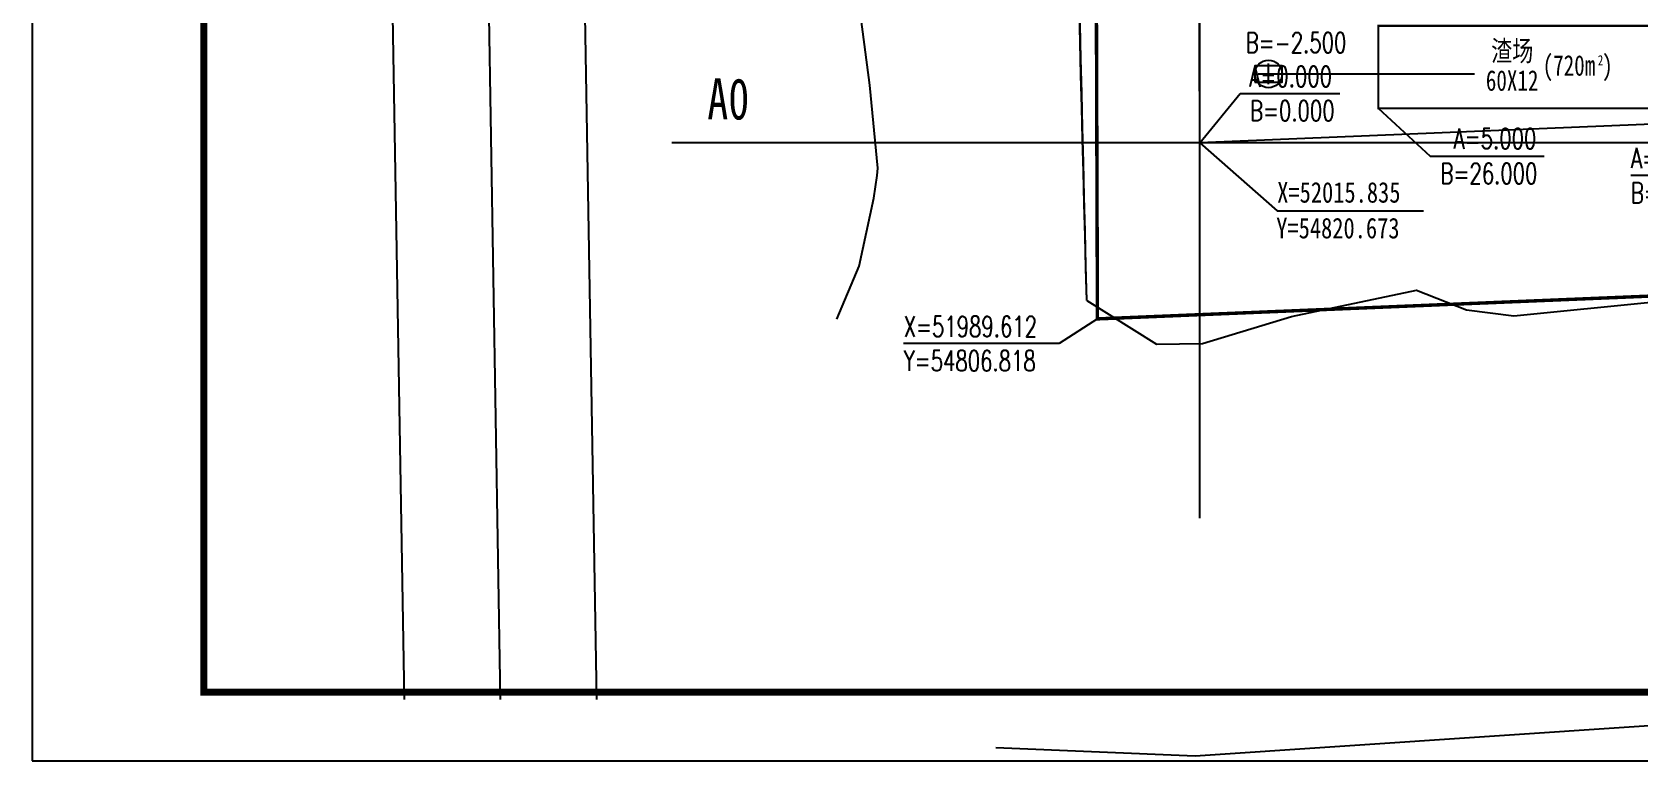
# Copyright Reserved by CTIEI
# Model space of a CAD drawing. Extents: x -170 to 1091, y -90 to 504.
# Drawn here: x -170.1 to 63.9, y -89.9 to 16.1 of the extents above; entities that cross this region are included whole.
import ezdxf

# ---------------------------------------------------------------- set-up
doc = ezdxf.new("R2010")
doc.units = 0
doc.header["$LTSCALE"] = 1000
doc.linetypes.add('DOTE', pattern=[2.42, 2, -0.2, 0.02, -0.2])
doc.layers.get('0').update_dxf_attribs({"linetype": 'CONTINUOUS'})
for name, color, linetype in [('CADREAM_BESS', 7, 'Continuous'), ('CADREAM_CABLE', 7, 'Continuous'), ('DIM_COOR', 3, 'CONTINUOUS'), ('DOTE', 1, 'DOTE'), ('PUB_TEXT', 7, 'CONTINUOUS'), ('PUB_TITLE', 4, 'CONTINUOUS'), ('地形', 8, 'CONTINUOUS'), ('方格网', 6, 'CONTINUOUS'), ('选址蓝线', 5, 'CONTINUOUS'), ('道路HK', 1, 'CONTINUOUS')]:
    doc.layers.add(name, color=color, linetype=linetype)
doc.styles.add('_TCH_DIM', font='SIMPLEX', dxfattribs={"bigfont": 'GBCBIG'})
doc.styles.add('HZ', font='', dxfattribs={"width": 0.75})
doc.styles.get("Standard").update_dxf_attribs({"font": '', "width": 0.75})
doc.styles.get('HZ').set_extended_font_data('SimSun')
doc.styles.get('STANDARD').set_extended_font_data('SimSun')

# ---------------------------------------------------------------- blocks, each defined once
blk = doc.blocks.new('CADREAM_BESS_GENERIC')
for p, q in [((-1.3, 0), (1.3, 0)), ((0, -0.8), (0, 0.8))]:
    blk.add_line(p, q)
blk.add_lwpolyline([(-2, -1.2), (2, -1.2), (2, 1.2), (-2, 1.2)], close=True)

msp = doc.modelspace()

# ---------------------------------------------------------------- linework, layer by layer
at = {"linetype": 'Continuous'}
msp.add_line((11.27014, -9.92175), (32.58825, -9.92175), dxfattribs=at)
at = {"ltscale": 0.0005, "const_width": 0.3}
msp.add_lwpolyline([(25.99989, 5.00001), (85.99989, 4.99995), (85.9999, 16.99995), (25.9999, 17.00001)], close=True, dxfattribs=at)
at = {"layer": 'CADREAM_BESS'}
for p, q in [((8.5, 10), (11.5, 10)), ((10, 8.5), (10, 11.5))]:
    msp.add_line(p, q, dxfattribs=at)
msp.add_circle((10, 10), 2, dxfattribs=at)
at = {"layer": 'CADREAM_CABLE'}
msp.add_lwpolyline([(10, 10), (40, 10)], dxfattribs=at)
at = {"layer": 'DIM_COOR', "color": 4, "linetype": 'Continuous'}
for p, q in [((0, 0), (5.8739, 7.13735)), ((5.8739, 7.13735), (20.3939, 7.13735)), ((25.99989, 5.00001), (33.53519, -1.93906)), ((33.53519, -1.93906), (50.14519, -1.93906)), ((79.39147, -4.76156), (62.78147, -4.76156))]:
    msp.add_line(p, q, dxfattribs=at)
at = {"layer": 'DIM_COOR', "color": 3, "linetype": 'Continuous'}
for p, q in [((-14.91573, -25.63635), (-20.49468, -29.23815)), ((-20.49468, -29.23815), (-43.15468, -29.23815))]:
    msp.add_line(p, q, dxfattribs=at)
at = {"layer": 'DOTE', "ltscale": 10}
msp.add_lwpolyline([(-101.84145, -81.01587), (-111.33384, 482.06478)], dxfattribs=at)
at = {"layer": 'DOTE', "linetype": 'DOTE', "ltscale": 0.01, "const_width": 0.5, "flags": 128}
msp.add_lwpolyline([(26.19028, 286.22262), (23.56821, 434.44816), (400.99488, 434.45822), (411.28068, -8.0828), (-14.91554, -25.63548), (-15.93853, 284.5683)], close=True, dxfattribs=at)
at = {"layer": 'PUB_TITLE', "linetype": 'Continuous'}
msp.add_lwpolyline([(-170.07823, -89.93522), (1090.92177, -89.93522), (1090.92177, 504.06478), (-170.07823, 504.06478)], close=True, dxfattribs=at)
at = {"layer": 'PUB_TITLE', "linetype": 'Continuous', "const_width": 1}
msp.add_lwpolyline([(-145.07823, -79.93522), (1080.92177, -79.93522), (1080.92177, 494.06478), (-145.07823, 494.06478)], close=True, dxfattribs=at)
at = {"layer": '地形', "flags": 128}
for points in [[(-16.44504, -22.94444, -0.014587099), (-16.57492, 276.689), (-15.82922, 482.49331), (-15.80712, 494.06478)], [(-16.44504, -22.94444, -0.013598818), (-16.57492, 298.46458), (-15.82922, 482.49331), (-15.80919, 492.98413)]]:
    msp.add_lwpolyline(points, format="xyb", dxfattribs=at)
for points in [[(-52.88208, -25.69472), (-49.62044, -17.9696), (-47.4962, -8.08814), (-46.99072, -4.78028), (-46.88596, -3.70391), (-48.05641, 8.37615), (-49.30922, 17.9848), (-49.16102, 35.78375), (-47.58403, 73.44745), (-47.71216, 88.54493), (-47.07335, 92.08641), (-46.63575, 94.45238), (-47.02874, 97.87695), (-47.40135, 101.32604), (-46.36682, 140.08503), (-45.19889, 141.91052), (-47.28054, 163.92736), (-46.27079, 171.12955), (-46.23039, 178.65546), (-46.04233, 194.27558), (-45.03562, 471.31719), (-44.67485, 492.98413)], [(-16.44504, -22.94444), (-16.44504, -22.94444), (-6.32019, -29.32711), (0.36831, -29.23215), (13.33442, -25.26336), (31.54176, -21.45695), (38.83945, -24.31896), (45.7493, -25.19937), (66.64486, -23.12888)], [(690.92177, -54.24754), (677.85081, -54.49884), (622.86163, -56.12248), (573.26331, -59.67231), (522.46662, -65.17319), (513.78619, -61.02836), (507.8365, -51.94238), (503.63718, -61.87631), (500.90639, -66.81745), (489.54684, -66.35266), (473.24172, -63.15907), (437.64276, -68.01857), (399.67427, -68.99146), (380.63843, -70.73902), (356.50227, -73.5411), (354.13269, -69.65449), (339.03816, -67.77365), (322.4751, -70.8856), (128.63962, -80.63958), (-0.67003, -89.24406), (-29.70009, -88.05625)], [(690.92177, -54.24754), (677.85081, -54.49884), (622.86163, -56.12248), (573.26331, -59.67231), (522.46662, -65.17319), (513.78619, -61.02836), (507.8365, -51.94238), (503.63718, -61.87631), (500.90639, -66.81745), (489.54684, -66.35266), (473.24172, -63.15907), (437.64276, -68.01857), (399.67427, -68.99146), (380.63843, -70.73902), (356.50227, -73.5411), (354.13269, -69.65449), (339.03816, -67.77365), (322.4751, -70.8856), (128.63962, -80.63958), (-0.67003, -89.24406), (-29.70009, -88.05625)]]:
    msp.add_lwpolyline(points, dxfattribs=at)
at = {"layer": '方格网', "color": 6, "linetype": 'Continuous'}
for p, q in [((0, -54.65023), (0, 494.06478)), ((850.549, 0), (-76.88164, 0))]:
    msp.add_line(p, q, dxfattribs=at)
at = {"layer": '选址蓝线', "color": 5, "linetype": 'Continuous', "flags": 128}
msp.add_lwpolyline([(26.19028, 286.22262), (23.56821, 434.44816), (400.99488, 434.45822), (410.69968, 16.91446), (0, 0), (-0.94049, 285.18659)], close=True, dxfattribs=at)
at = {"layer": '道路HK', "color": 1, "linetype": 'Continuous', "ltscale": 300}
for p, q in [((-115.84344, -81.01587), (-124.26603, 418.60567)), ((-87.83946, -81.01587), (-89.8811, 40.09251))]:
    msp.add_line(p, q, dxfattribs=at)
at = {"layer": '道路HK', "color": 0, "linetype": 'Continuous'}
msp.add_line((0, 0), (11.27014, -9.92175), dxfattribs=at)
at = {"layer": '道路HK', "color": 0, "linetype": 'Continuous', "flags": 128}
msp.add_lwpolyline([(-14.50194, -25.63538), (411.28047, -8.09376)], dxfattribs=at)

# ---------------------------------------------------------------- block references
at = {"layer": 'CADREAM_BESS'}
msp.add_blockref('CADREAM_BESS_GENERIC', (10, 10), dxfattribs=at)

# ---------------------------------------------------------------- texts
at = {"layer": 'PUB_TEXT', "linetype": 'Continuous', "style": '_TCH_DIM', "width": 0.705882}
for s, p in [('B=-2.500', (6.68064, 13.06982)), ('A=0.000', (7.1939, 8.13835)), ('B=0.000', (7.2939, 3.16135)), ('A=5.000', (36.94519, -0.88906)), ('A=5.000', (62.78147, -3.71156)), ('B=26.000', (35.04519, -5.96406)), ('B=86.000', (62.78147, -8.78656)), ('X=51989.612', (-43.15468, -28.23715)), ('Y=54806.818', (-43.15468, -33.21415))]:
    msp.add_text(s, height=2.975, dxfattribs=at).set_placement(p)
at = {"layer": 'PUB_TEXT', "linetype": 'Continuous', "width": 0.75}
for s, height, p in [('渣场', 3, (42.43643, 11.8635)), ('(720m', 3, (49.9366, 9.74321)), ('2', 1.5, (57.98129, 11.2432)), (')', 3, (58.60349, 9.7432)), ('60X12', 3, (41.66338, 7.54869))]:
    msp.add_text(s, height=height, rotation=359.9999401, dxfattribs=at).set_placement(p)
msp.add_text('A0', height=6, dxfattribs=at).set_placement((-71.74478, 3.37679))
at = {"layer": '道路HK', "color": 0, "linetype": 'Continuous', "style": 'HZ', "width": 0.8}
for s, p in [('X=52015.835', (11.2711, -8.72175)), ('Y=54820.673', (11.13065, -13.92333))]:
    msp.add_text(s, height=3, dxfattribs=at).set_placement(p)

doc.saveas('drawing.dxf')
